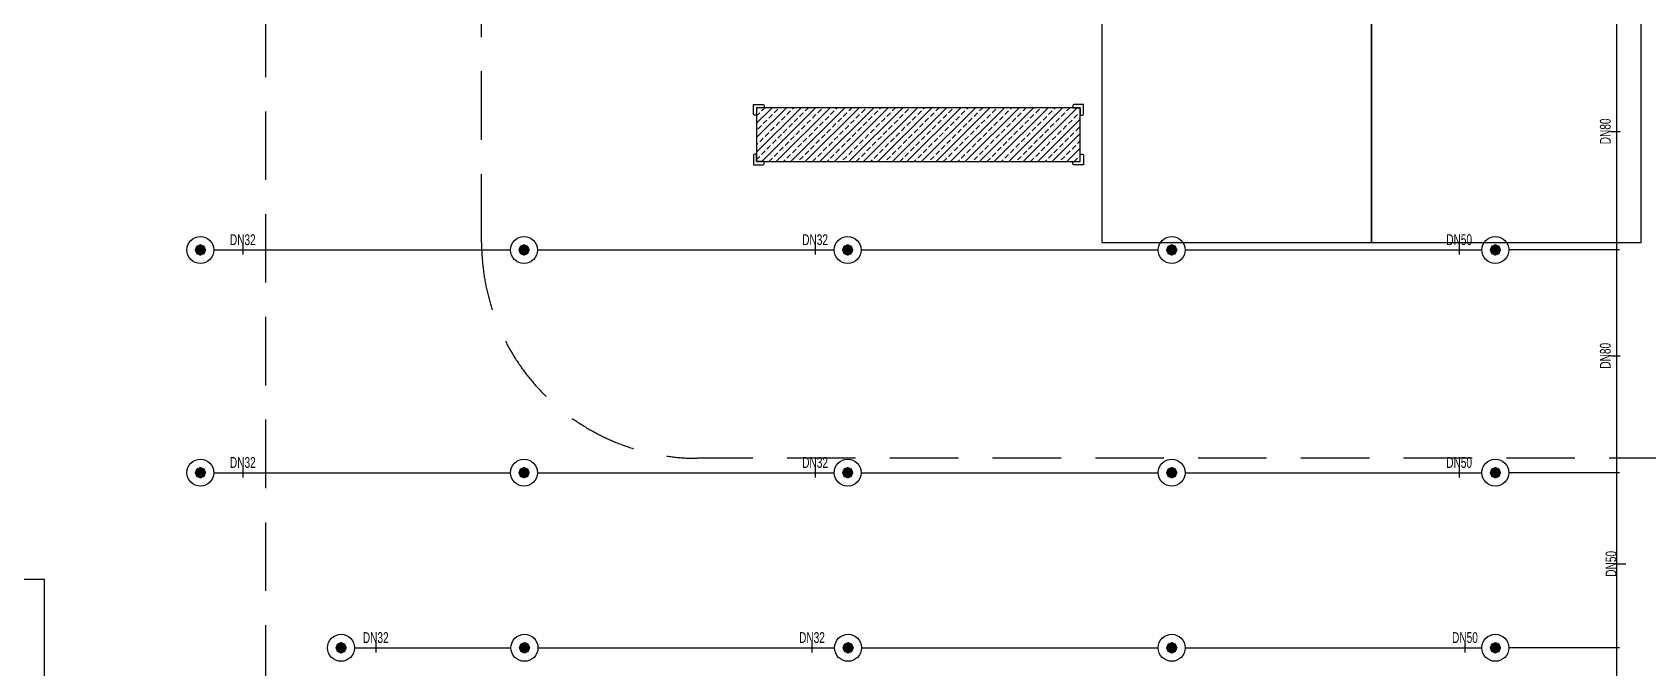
# Model space of a CAD drawing. Header units: millimetres. Extents: x -379292 to 1221486, y 92049 to 447512.
# Drawn here: x 294363 to 309338, y 155878 to 161767 of the extents above; entities that cross this region are included whole.
import ezdxf
from ezdxf.enums import TextEntityAlignment as Align

# ---------------------------------------------------------------- set-up
doc = ezdxf.new("R2010")
doc.units = ezdxf.units.MM
doc.linetypes.add('HIDDEN', pattern=[9.525, 6.35, -3.175])
for name, color, linetype in [('-M-YNGN-BORUID', 7, 'Continuous'), ('-M-YNGN-BORUUZUN', 7, 'Continuous'), ('-M-YNGN-BORUYUK', 7, 'Continuous'), ('-M-YNGN-SPR-YUK', 7, 'Continuous'), ('-M-YNGN-ZON5-CAP-', 7, 'Continuous'), ('-M-YNGN-ZON5-SPR-', 7, 'Continuous'), ('05_HATCH CONCRETE', 141, 'Continuous'), ('05_SYMBOL', 2, 'Continuous'), ('202-A-Y-MahalAd', 141, 'Continuous')]:
    doc.layers.add(name, color=color, linetype=linetype)
doc.layers.add('-M-YNGN-SPR-CAPCIZGI', color=188, linetype='Continuous', plot=False)
doc.layers.add('-M-YNGN-ZON5', color=11, linetype='SP', lineweight=30)
doc.styles.add('CIZGI', font='tahoma.ttf', dxfattribs={"width": 0.8, "oblique": 20})
doc.styles.add('HCAD', font='HCAD.SHX', dxfattribs={"width": 0.8, "height": 0.2})
doc.styles.add('PIPESIZE', font='hcad.shx', dxfattribs={"width": 0.8})
doc.styles.add('SPR-NOT', font='romans.shx')
doc.styles.get("Standard").update_dxf_attribs({"font": 'segoeuil.ttf'})
doc.linetypes.add('SP', pattern='A,2,-0.1,["SP",CIZGI,S=0.14,R=0.2,X=0,Y=-0.07],-0.255', length=2.355)

# ---------------------------------------------------------------- blocks, each defined once
blk = doc.blocks.new('202_Vida')
at = {"color": 0, "linetype": 'ByBlock', "ltscale": 0.2}
for points in [[(1, 0), (-1, 0)], [(0, 1), (0, -1)]]:
    blk.add_lwpolyline(points, dxfattribs=at)
at = {"color": 0, "linetype": 'ByBlock'}
for radius in [0.42, 0.23, 0.155]:
    blk.add_circle((0, 0), radius, dxfattribs=at)
blk = doc.blocks.new('202_Stoper')
at = {"color": 0, "linetype": 'ByBlock'}
for points in [[(-750, -30), (-750, -75), (-900, -75), (-900, 75), (-750, 75), (-750, 30)], [(750, -30), (750, -75), (900, -75), (900, 75), (750, 75), (750, 30)]]:
    blk.add_lwpolyline(points, dxfattribs=at)
blk.add_lwpolyline([(825, -30, 1), (825, 30), (-825, 30, 1), (-825, -30)], format="xyb", close=True, dxfattribs=at)
at = {"color": 0, "linetype": 'ByBlock', "yscale": 10, "zscale": 10, "rotation": 180}
for p, xscale in [((-877, 53), -10), ((-772, 53), 10), ((772, 53), -10), ((877, 53), 10)]:
    blk.add_blockref('202_Vida', p, dxfattribs=dict(at, xscale=xscale))
at = {"color": 0, "linetype": 'ByBlock', "yscale": 10, "zscale": 10}
for p, xscale in [((-877, -52), 10), ((-772, -52), -10), ((772, -52), 10), ((877, -52), -10)]:
    blk.add_blockref('202_Vida', p, dxfattribs=dict(at, xscale=xscale))
blk = doc.blocks.new('202_Mahalblok')
at = {"color": 0, "linetype": 'ByBlock', "flags": 128}
blk.add_lwpolyline([(0, 0), (0, 5000), (2500, 5000), (2500, 0)], close=True, dxfattribs=at)
at = {"color": 252}
blk.add_blockref('202_Stoper', (1250, 750), dxfattribs=at)
at = {"color": 0, "linetype": 'ByBlock', "ltscale": 25}
blk.add_attdef('MAHALNO', text='', height=200, dxfattribs=at).set_placement((1209, 1390), align=Align.BOTTOM_CENTER)
blk = doc.blocks.new('bariyer')
at = {"color": 8, "ltscale": 25}
blk.add_lwpolyline([(0, -70), (15, -70, 0.414214), (30, -55), (30, 30), (-55, 30, 0.414214), (-70, 15), (-70, 0), (0, 0)], format="xyb", close=True, dxfattribs=at)
blk = doc.blocks.new('OtoParkBodrumKatMimari')
at = {"layer": '05_HATCH CONCRETE'}
h = blk.add_hatch(dxfattribs=at)
h.set_pattern_fill('ANSI33', color=8, scale=15, angle=180, style=0)
h.set_pattern_definition([(225, (905000, -3e-07), (67.351921, -67.351921), []), (225, (904932.65, -3e-07), (67.351921, -67.351921), [47.625, -23.8125])])
h.paths.add_polyline_path([(22950, 60250), (19950, 60250), (19950, 59750), (22950, 59750)])
at = {"color": 5}
blk.add_lwpolyline([(22950, 60250), (19950, 60250), (19950, 59750), (22950, 59750)], close=True, dxfattribs=at)
at = {"layer": '05_SYMBOL', "color": 252, "linetype": 'HIDDEN', "ltscale": 100}
for points in [[(15400, 51961), (15400, 166800)], [(17400, 59000), (17400, 84800)], [(128500, 57000), (19400, 57000)]]:
    blk.add_lwpolyline(points, dxfattribs=at)
blk.add_lwpolyline([(17400, 59000, 0.414214), (19400, 57000)], format="xyb", dxfattribs=at)
at = {"layer": '05_SYMBOL', "color": 8, "xscale": -1}
blk.add_blockref('bariyer', (19950, 60250), dxfattribs=at)
at = {"layer": '05_SYMBOL', "color": 8}
blk.add_blockref('bariyer', (22950, 60250), dxfattribs=at)
at = {"layer": '05_SYMBOL', "color": 8, "rotation": 180}
blk.add_blockref('bariyer', (19950, 59750), dxfattribs=at)
at = {"layer": '05_SYMBOL', "color": 8, "xscale": -1, "rotation": 180}
blk.add_blockref('bariyer', (22950, 59750), dxfattribs=at)
at = {"layer": '202-A-Y-MahalAd', "color": 8, "ltscale": 25}
ref = blk.add_blockref('202_Mahalblok', (23150, 64000), dxfattribs=dict(at, xscale=-1, rotation=180))
ref.add_attrib('MAHALNO', 'B-516', dxfattribs={"layer": '0', "color": 0, "linetype": 'ByBlock', "ltscale": 25, "height": 200}).set_placement((24359, 62467), align=Align.BOTTOM_CENTER)
ref = blk.add_blockref('202_Mahalblok', (25650, 64000), dxfattribs=dict(at, xscale=-1, rotation=180))
ref.add_attrib('MAHALNO', 'B-517', dxfattribs={"layer": '0', "color": 0, "linetype": 'ByBlock', "ltscale": 25, "height": 200}).set_placement((26859, 62467), align=Align.BOTTOM_CENTER)
ref = blk.add_blockref('202_Mahalblok', (8350, 53375), dxfattribs=dict(at, xscale=-1, rotation=270))
ref.add_attrib('MAHALNO', 'B-599', dxfattribs={"layer": '0', "color": 0, "linetype": 'ByBlock', "ltscale": 25, "height": 200, "rotation": 90}).set_placement((9883, 54584), align=Align.BOTTOM_CENTER)
blk = doc.blocks.new('SPRKL100')
at = {"layer": '-M-YNGN-SPR-CAPCIZGI'}
blk.add_line((0, 0.43), (0, -0.43), dxfattribs=at)
at = {"layer": '-M-YNGN-BORUID', "color": 0, "style": 'HCAD', "width": 0.8, "flags": 1}
blk.add_attdef('DIC', text='', height=0.4, dxfattribs=at).set_placement((0, -1.69), align=Align.CENTER)
at = {"layer": '-M-YNGN-BORUUZUN', "color": 0, "style": 'HCAD', "width": 0.7}
blk.add_attdef('BOY', text='', height=0.8, dxfattribs=at).set_placement((0, -1.08), align=Align.CENTER)
at = {"layer": '-M-YNGN-BORUYUK', "color": 6, "style": 'PIPESIZE', "width": 0.8}
blk.add_attdef('YUK', text='', height=0.5, dxfattribs=at).set_placement((0, 1.87), align=Align.CENTER)
at = {"color": 0, "style": 'PIPESIZE', "width": 0.7}
blk.add_attdef('CAP', text='', height=1, dxfattribs=at).set_placement((0, 0.45), align=Align.CENTER)
blk = doc.blocks.new('SP-C-UP-12')
at = {"ltscale": 10}
blk.add_line((0, 0), (0, 0), dxfattribs=at)
at = {"color": 1, "linetype": 'Continuous'}
blk.add_circle((0, 0), 12.5, dxfattribs=at)
at = {"ltscale": 10}
for points in [[(-5.4, 0), (-3.8, 3.8), (-3.8, -3.8), (0, 5.4)], [(-3.8, -3.8), (0, 5.4), (0, -5.4), (3.8, 3.8)], [(0, -5.4), (3.8, 3.8), (3.8, -3.8), (5.4, 0)]]:
    blk.add_solid(points, dxfattribs=at)
at = {"layer": '-M-YNGN-SPR-YUK', "style": 'SPR-NOT', "width": 0.5, "flags": 9}
for tag, p in [('YUK', (0, 17.8)), ('CAP', (0, 14.4)), ('TIP', (0.2, 10.8))]:
    blk.add_attdef(tag, text='', height=2.5, dxfattribs=at).set_placement(p, align=Align.MIDDLE_CENTER)
blk = doc.blocks.new('A$C69E8C7F8')
at = {"layer": '-M-YNGN-ZON5', "ltscale": 500}
for p, q in [((-6253.8, 5236.9), (-6253.8, 6569.4)), ((-7554.4, 5802.5), (-7279.4, 5802.5)), ((-7254.4, 5802.5), (-6979.4, 5802.5)), ((-6954.4, 5802.5), (-6679.4, 5802.5)), ((-6654, 5802.5), (-6379, 5802.5)), ((-6251.3, 5802.5), (-6354, 5802.5)), ((-7554.4, 5596), (-7279.4, 5596)), ((-7254.4, 5596), (-6979.4, 5596)), ((-6954.4, 5596), (-6679.4, 5596)), ((-6654, 5596), (-6379, 5596)), ((-6251.3, 5596), (-6354, 5596)), ((-7424, 5433.7), (-7279, 5433.7)), ((-7254, 5433.7), (-6979, 5433.7)), ((-6954, 5433.7), (-6679, 5433.7)), ((-6654, 5433.7), (-6379, 5433.7)), ((-6251.3, 5433.7), (-6354, 5433.7))]:
    blk.add_line(p, q, dxfattribs=at)
at = {"layer": '-M-YNGN-ZON5-CAP-'}
ref = blk.add_blockref('SPRKL100', (-6255.1, 5912.4), dxfattribs=dict(at, xscale=10.00000000000001, yscale=10.00000000000001, zscale=10.00000000000001, rotation=90))
ref.add_attrib('CAP', 'DN80', dxfattribs={"layer": '0', "color": 0, "height": 10, "rotation": 90, "style": 'PIPESIZE', "width": 0.7}).set_placement((-6259.6, 5912.4), align=Align.CENTER)
ref = blk.add_blockref('SPRKL100', (-7527.6, 5802.5), dxfattribs=dict(at, xscale=10, yscale=10, zscale=10))
ref.add_attrib('CAP', 'DN32', dxfattribs={"layer": '0', "color": 0, "height": 10, "style": 'PIPESIZE', "width": 0.7}).set_placement((-7527.6, 5807), align=Align.CENTER)
ref = blk.add_blockref('SPRKL100', (-6997.1, 5802.5), dxfattribs=dict(at, xscale=10, yscale=10, zscale=10))
ref.add_attrib('CAP', 'DN32', dxfattribs={"layer": '0', "color": 0, "height": 10, "style": 'PIPESIZE', "width": 0.7}).set_placement((-6997.1, 5807), align=Align.CENTER)
ref = blk.add_blockref('SPRKL100', (-6400.1, 5802.5), dxfattribs=dict(at, xscale=10, yscale=10, zscale=10))
ref.add_attrib('CAP', 'DN50', dxfattribs={"layer": '0', "color": 0, "height": 10, "style": 'PIPESIZE', "width": 0.7}).set_placement((-6400.1, 5807), align=Align.CENTER)
ref = blk.add_blockref('SPRKL100', (-6255.1, 5704.4), dxfattribs=dict(at, xscale=10.00000000000001, yscale=10.00000000000001, zscale=10.00000000000001, rotation=90))
ref.add_attrib('CAP', 'DN80', dxfattribs={"layer": '0', "color": 0, "height": 10, "rotation": 90, "style": 'PIPESIZE', "width": 0.7}).set_placement((-6259.6, 5704.4), align=Align.CENTER)
ref = blk.add_blockref('SPRKL100', (-7527.6, 5596), dxfattribs=dict(at, xscale=10, yscale=10, zscale=10))
ref.add_attrib('CAP', 'DN32', dxfattribs={"layer": '0', "color": 0, "height": 10, "style": 'PIPESIZE', "width": 0.7}).set_placement((-7527.6, 5600.5), align=Align.CENTER)
ref = blk.add_blockref('SPRKL100', (-6997.1, 5596), dxfattribs=dict(at, xscale=10, yscale=10, zscale=10))
ref.add_attrib('CAP', 'DN32', dxfattribs={"layer": '0', "color": 0, "height": 10, "style": 'PIPESIZE', "width": 0.7}).set_placement((-6997.1, 5600.5), align=Align.CENTER)
ref = blk.add_blockref('SPRKL100', (-6400.1, 5596), dxfattribs=dict(at, xscale=10, yscale=10, zscale=10))
ref.add_attrib('CAP', 'DN50', dxfattribs={"layer": '0', "color": 0, "height": 10, "style": 'PIPESIZE', "width": 0.7}).set_placement((-6400.1, 5600.5), align=Align.CENTER)
ref = blk.add_blockref('SPRKL100', (-6249.8, 5511.5), dxfattribs=dict(at, xscale=10.00000000000001, yscale=10.00000000000001, zscale=10.00000000000001, rotation=90))
ref.add_attrib('CAP', 'DN50', dxfattribs={"layer": '0', "color": 0, "height": 10, "rotation": 90, "style": 'PIPESIZE', "width": 0.7}).set_placement((-6254.3, 5511.5), align=Align.CENTER)
ref = blk.add_blockref('SPRKL100', (-7404.4, 5433.7), dxfattribs=dict(at, xscale=10, yscale=10, zscale=10))
ref.add_attrib('CAP', 'DN32', dxfattribs={"layer": '0', "color": 0, "height": 10, "style": 'PIPESIZE', "width": 0.7}).set_placement((-7404.4, 5438.2), align=Align.CENTER)
ref = blk.add_blockref('SPRKL100', (-7000, 5433.7), dxfattribs=dict(at, xscale=10, yscale=10, zscale=10))
ref.add_attrib('CAP', 'DN32', dxfattribs={"layer": '0', "color": 0, "height": 10, "style": 'PIPESIZE', "width": 0.7}).set_placement((-7000, 5438.2), align=Align.CENTER)
ref = blk.add_blockref('SPRKL100', (-6394.7, 5433.7), dxfattribs=dict(at, xscale=10, yscale=10, zscale=10))
ref.add_attrib('CAP', 'DN50', dxfattribs={"layer": '0', "color": 0, "height": 10, "style": 'PIPESIZE', "width": 0.7}).set_placement((-6394.7, 5438.2), align=Align.CENTER)
at = {"layer": '-M-YNGN-ZON5-SPR-', "ltscale": 25}
for p in [(-7566.9, 5802.5), (-7266.9, 5802.5), (-6966.9, 5802.5), (-6666.5, 5802.5), (-6366.5, 5802.5), (-7566.9, 5596), (-7266.9, 5596), (-6966.9, 5596), (-6666.5, 5596), (-6366.5, 5596), (-7436.5, 5433.7), (-7266.5, 5433.7), (-6966.5, 5433.7), (-6666.5, 5433.7), (-6366.5, 5433.7)]:
    blk.add_blockref('SP-C-UP-12', p, dxfattribs=at)

msp = doc.modelspace()

# ---------------------------------------------------------------- block references
at = {"color": 8}
msp.add_blockref('OtoParkBodrumKatMimari', (281127.6, 100818.8), dxfattribs=at)

# ---------------------------------------------------------------- next in the draw order: block references
at = {"layer": '-M-YNGN-ZON5', "ltscale": 25, "xscale": 10, "yscale": 10, "zscale": 10}
msp.add_blockref('A$C69E8C7F8', (371590.7, 101725.1), dxfattribs=at)

doc.saveas('drawing.dxf')
